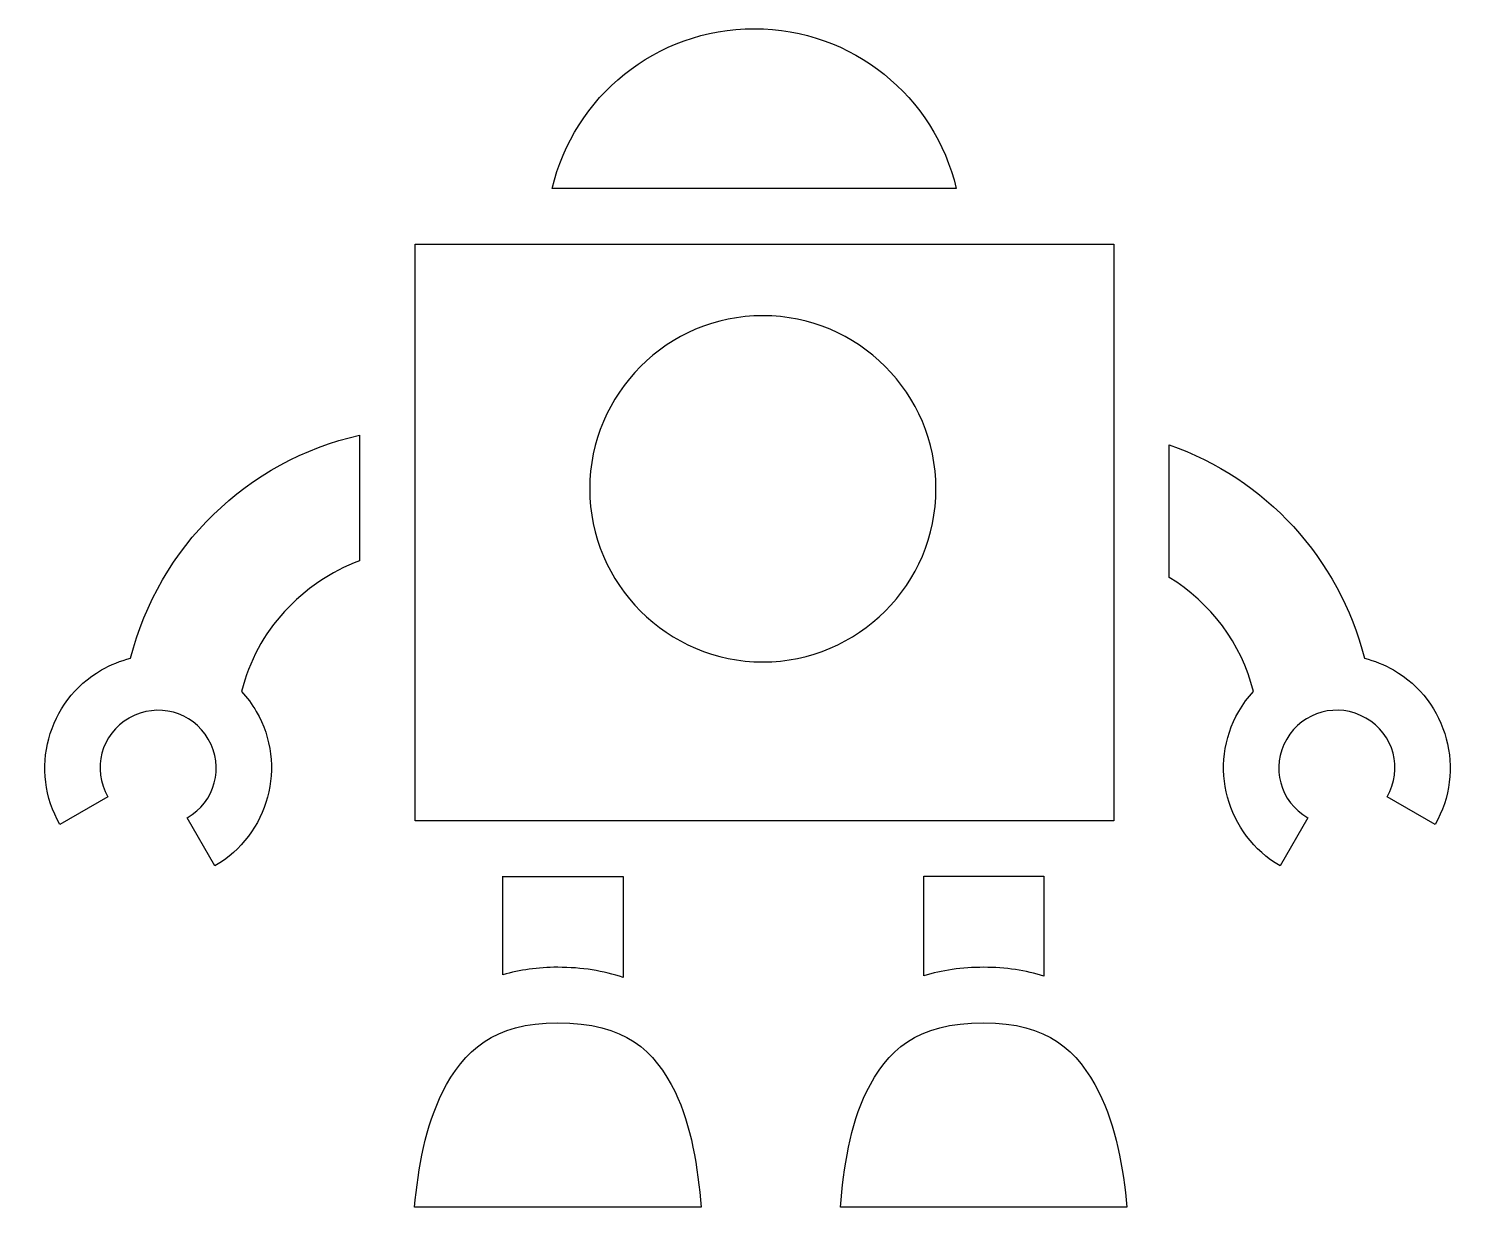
# Model space of a CAD drawing. Header units: centimetres. Extents: x -10.1 to 10.3, y -8.4 to 8.3.
import ezdxf

# ---------------------------------------------------------------- set-up
doc = ezdxf.new("R2010")
doc.units = ezdxf.units.CM
doc.header["$MEASUREMENT"] = 0
doc.layers.add('Layer 1', color=7, linetype='Continuous')

msp = doc.modelspace()

# ---------------------------------------------------------------- linework, layer by layer
at = {"layer": 'Layer 1'}
for points, knots in [([(0.17795, 8.33745), (-1.21992, 8.33745), (-2.3843, 7.37223), (-2.68947, 6.06957), (-2.68947, 6.06957), (-2.68947, 6.06957), (3.04537, 6.06957), (3.04537, 6.06957), (3.04537, 6.06957), (2.74007, 7.37214), (1.57582, 8.33736), (0.17795, 8.33736), (0.17795, 8.33736), (0.17795, 8.33736), (0.17795, 8.33745), (0.17795, 8.33745)], [0, 0, 0, 0, 0.2, 0.2, 0.2, 0.2, 0.4, 0.4, 0.4, 0.4, 0.6, 0.6, 0.6, 0.6, 1, 1, 1, 1]), ([(-4.63595, 5.28154), (-4.63595, 5.28154), (-4.63595, -2.90697), (-4.63595, -2.90697), (-4.63595, -2.90697), (-4.63595, -2.90697), (5.28027, -2.90698), (5.28027, -2.90698), (5.28027, -2.90698), (5.28027, -2.90698), (5.28027, 5.28154), (5.28027, 5.28154), (5.28027, 5.28154), (5.28027, 5.28154), (-4.63595, 5.28154), (-4.63595, 5.28154)], [0, 0, 0, 0, 0.2, 0.2, 0.2, 0.2, 0.4, 0.4, 0.4, 0.4, 0.6, 0.6, 0.6, 0.6, 1, 1, 1, 1]), ([(0.30036, 4.26424), (1.6529, 4.26424), (2.75791, 3.15914), (2.75791, 1.80669), (2.75791, 1.80669), (2.75791, 0.45415), (1.65286, -0.65094), (0.30036, -0.65094), (0.30036, -0.65094), (-1.05214, -0.65094), (-2.15719, 0.45416), (-2.15719, 1.80661), (-2.15719, 1.80661), (-2.15719, 3.15919), (-1.05214, 4.26424), (0.30036, 4.26424)], [0, 0, 0, 0, 0.2, 0.2, 0.2, 0.2, 0.4, 0.4, 0.4, 0.4, 0.6, 0.6, 0.6, 0.6, 1, 1, 1, 1]), ([(-5.42394, 2.56824), (-7.02219, 2.20657), (-8.2742, 0.98289), (-8.67484, -0.59959), (-8.67484, -0.59959), (-8.81686, -0.63472), (-8.95602, -0.68928), (-9.08851, -0.76556), (-9.08851, -0.76556), (-9.85428, -1.2063), (-10.12036, -2.19535), (-9.6776, -2.95956), (-9.6776, -2.95956), (-9.6776, -2.95956), (-8.99633, -2.56563), (-8.99633, -2.56563), (-8.99633, -2.56563), (-9.22522, -2.17052), (-9.09315, -1.67681), (-8.69588, -1.44818), (-8.69588, -1.44818), (-8.69588, -1.44818), (-8.68926, -1.44552), (-8.68926, -1.44552), (-8.68926, -1.44552), (-8.29305, -1.22195), (-7.79952, -1.35549), (-7.57181, -1.74871), (-7.57181, -1.74871), (-7.34284, -2.14399), (-7.47482, -2.63605), (-7.87221, -2.86477), (-7.87221, -2.86477), (-7.87221, -2.86477), (-7.47954, -3.54739), (-7.47954, -3.54739), (-7.47954, -3.54739), (-6.71377, -3.10661), (-6.44786, -2.11769), (-6.89045, -1.35339), (-6.89045, -1.35339), (-6.95033, -1.24991), (-7.02075, -1.15596), (-7.09876, -1.07129), (-7.09876, -1.07129), (-6.88737, -0.20853), (-6.24676, 0.47568), (-5.42385, 0.7841), (-5.42385, 0.7841), (-5.42385, 0.7841), (-5.42385, 2.56823), (-5.42385, 2.56823), (-5.42385, 2.56823), (-5.42385, 2.56823), (-5.42394, 2.56824), (-5.42394, 2.56824)], [0, 0, 0, 0, 0.06666667, 0.06666667, 0.06666667, 0.06666667, 0.13333333, 0.13333333, 0.13333333, 0.13333333, 0.2, 0.2, 0.2, 0.2, 0.26666667, 0.26666667, 0.26666667, 0.26666667, 0.33333333, 0.33333333, 0.33333333, 0.33333333, 0.4, 0.4, 0.4, 0.4, 0.46666667, 0.46666667, 0.46666667, 0.46666667, 0.53333333, 0.53333333, 0.53333333, 0.53333333, 0.6, 0.6, 0.6, 0.6, 0.66666667, 0.66666667, 0.66666667, 0.66666667, 0.73333333, 0.73333333, 0.73333333, 0.73333333, 0.8, 0.8, 0.8, 0.8, 0.86666667, 0.86666667, 0.86666667, 0.86666667, 1, 1, 1, 1]), ([(6.0681, 2.43119), (6.0681, 2.43119), (6.0681, 0.54949), (6.0681, 0.54949), (6.0681, 0.54949), (6.65537, 0.18853), (7.09519, -0.38474), (7.26335, -1.07128), (7.26335, -1.07128), (7.18542, -1.15591), (7.11505, -1.24986), (7.05512, -1.3533), (7.05512, -1.3533), (6.61248, -2.11764), (6.87844, -3.10656), (7.64421, -3.5473), (7.64421, -3.5473), (7.64421, -3.5473), (8.03688, -2.86473), (8.03688, -2.86473), (8.03688, -2.86473), (7.63945, -2.63601), (7.50746, -2.14395), (7.73643, -1.74863), (7.73643, -1.74863), (7.96528, -1.35331), (8.46315, -1.21942), (8.86042, -1.44814), (8.86042, -1.44814), (9.25764, -1.67677), (9.38975, -2.17048), (9.16087, -2.56559), (9.16087, -2.56559), (9.16087, -2.56559), (9.84214, -2.95961), (9.84214, -2.95961), (9.84214, -2.95961), (10.2849, -2.19532), (10.01882, -1.20627), (9.25305, -0.76553), (9.25305, -0.76553), (9.12056, -0.68921), (8.9814, -0.63468), (8.83938, -0.59951), (8.83938, -0.59951), (8.47981, 0.82071), (7.43392, 1.95258), (6.0681, 2.43135), (6.0681, 2.43135), (6.0681, 2.43135), (6.0681, 2.43119), (6.0681, 2.43119)], [0, 0, 0, 0, 0.07142857, 0.07142857, 0.07142857, 0.07142857, 0.14285714, 0.14285714, 0.14285714, 0.14285714, 0.21428571, 0.21428571, 0.21428571, 0.21428571, 0.28571429, 0.28571429, 0.28571429, 0.28571429, 0.35714286, 0.35714286, 0.35714286, 0.35714286, 0.42857143, 0.42857143, 0.42857143, 0.42857143, 0.5, 0.5, 0.5, 0.5, 0.57142857, 0.57142857, 0.57142857, 0.57142857, 0.64285714, 0.64285714, 0.64285714, 0.64285714, 0.71428571, 0.71428571, 0.71428571, 0.71428571, 0.78571429, 0.78571429, 0.78571429, 0.78571429, 0.85714286, 0.85714286, 0.85714286, 0.85714286, 1, 1, 1, 1]), ([(-3.38933, -3.69497), (-3.38933, -3.69497), (-3.38933, -5.09178), (-3.38933, -5.09178), (-3.38933, -5.09178), (-3.15298, -5.02431), (-2.89415, -4.98636), (-2.61184, -4.98636), (-2.61184, -4.98636), (-2.26809, -4.98636), (-1.95929, -5.03789), (-1.68414, -5.12998), (-1.68414, -5.12998), (-1.68414, -5.12998), (-1.68414, -3.695), (-1.68414, -3.695), (-1.68414, -3.695), (-1.68414, -3.695), (-3.38933, -3.69501), (-3.38933, -3.69501), (-3.38933, -3.69501), (-3.38933, -3.69501), (-3.38933, -3.69497), (-3.38933, -3.69497)], [0, 0, 0, 0, 0.14285714, 0.14285714, 0.14285714, 0.14285714, 0.28571429, 0.28571429, 0.28571429, 0.28571429, 0.42857143, 0.42857143, 0.42857143, 0.42857143, 0.57142857, 0.57142857, 0.57142857, 0.57142857, 0.71428571, 0.71428571, 0.71428571, 0.71428571, 1, 1, 1, 1]), ([(2.58536, -3.69497), (2.58536, -3.69497), (2.58536, -5.10633), (2.58536, -5.10633), (2.58536, -5.10633), (2.84102, -5.02933), (3.12427, -4.98636), (3.4366, -4.98636), (3.4366, -4.98636), (3.74966, -4.98636), (4.03387, -5.03211), (4.2905, -5.11413), (4.2905, -5.11413), (4.2905, -5.11413), (4.2905, -3.69497), (4.2905, -3.69497), (4.2905, -3.69497), (4.2905, -3.69497), (2.58532, -3.69497), (2.58532, -3.69497), (2.58532, -3.69497), (2.58532, -3.69497), (2.58536, -3.69497), (2.58536, -3.69497)], [0, 0, 0, 0, 0.14285714, 0.14285714, 0.14285714, 0.14285714, 0.28571429, 0.28571429, 0.28571429, 0.28571429, 0.42857143, 0.42857143, 0.42857143, 0.42857143, 0.57142857, 0.57142857, 0.57142857, 0.57142857, 0.71428571, 0.71428571, 0.71428571, 0.71428571, 1, 1, 1, 1]), ([(-2.61184, -5.7744), (-3.52119, -5.7744), (-3.94595, -6.16753), (-4.24585, -6.76008), (-4.24585, -6.76008), (-4.4852, -7.23278), (-4.59395, -7.8381), (-4.64383, -8.39274), (-4.64383, -8.39274), (-4.64383, -8.39274), (-0.57724, -8.39273), (-0.57724, -8.39273), (-0.57724, -8.39273), (-0.6216, -7.83257), (-0.71576, -7.22679), (-0.94621, -6.75619), (-0.94621, -6.75619), (-1.23434, -6.16782), (-1.65185, -5.77439), (-2.61184, -5.77439), (-2.61184, -5.77439), (-2.61184, -5.77439), (-2.61184, -5.7744), (-2.61184, -5.7744)], [0, 0, 0, 0, 0.14285714, 0.14285714, 0.14285714, 0.14285714, 0.28571429, 0.28571429, 0.28571429, 0.28571429, 0.42857143, 0.42857143, 0.42857143, 0.42857143, 0.57142857, 0.57142857, 0.57142857, 0.57142857, 0.71428571, 0.71428571, 0.71428571, 0.71428571, 1, 1, 1, 1]), ([(3.43661, -5.7744), (2.47661, -5.7744), (2.05907, -6.16783), (1.77098, -6.75607), (1.77098, -6.75607), (1.54049, -7.22675), (1.44637, -7.83253), (1.40201, -8.39274), (1.40201, -8.39274), (1.40201, -8.39274), (5.4686, -8.39273), (5.4686, -8.39273), (5.4686, -8.39273), (5.41872, -7.83814), (5.30992, -7.23286), (5.07062, -6.76011), (5.07062, -6.76011), (4.77068, -6.16757), (4.34592, -5.77443), (3.43661, -5.77443), (3.43661, -5.77443), (3.43661, -5.77443), (3.43661, -5.7744), (3.43661, -5.7744)], [0, 0, 0, 0, 0.14285714, 0.14285714, 0.14285714, 0.14285714, 0.28571429, 0.28571429, 0.28571429, 0.28571429, 0.42857143, 0.42857143, 0.42857143, 0.42857143, 0.57142857, 0.57142857, 0.57142857, 0.57142857, 0.71428571, 0.71428571, 0.71428571, 0.71428571, 1, 1, 1, 1])]:
    msp.add_open_spline(points, degree=3, knots=knots, dxfattribs=at)

doc.saveas('drawing.dxf')
